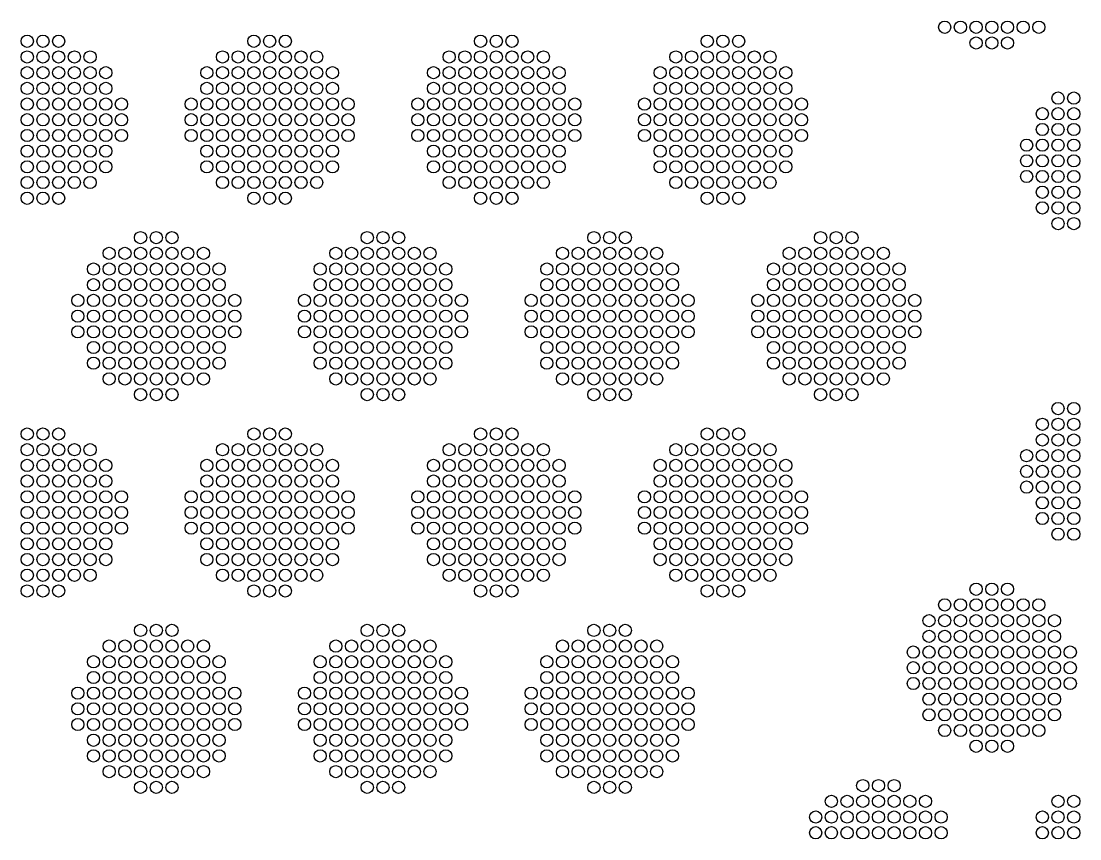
# Model space of a CAD drawing. Extents: x -49 to 54, y -38 to 38.
# Drawn here: x 22.41 to 28.49, y 23.71 to 28.4 of the extents above; entities that cross this region are included whole.
import ezdxf

# ---------------------------------------------------------------- set-up
doc = ezdxf.new("R2010")
doc.units = 0
doc.layers.add('LOWER_ELECTRODE', color=1, linetype='CONTINUOUS')

msp = doc.modelspace()

# ---------------------------------------------------------------- linework, layer by layer
at = {"layer": 'LOWER_ELECTRODE'}
for centre in [(27.7102, 28.3618), (27.8002, 28.3618), (27.8902, 28.3618), (27.9802, 28.3618), (28.0702, 28.3618), (28.1602, 28.3618), (28.2502, 28.3618), (22.4484, 28.2816), (22.5384, 28.2816), (22.6284, 28.2816), (23.7484, 28.2816), (23.8384, 28.2816), (23.9284, 28.2816), (25.0484, 28.2816), (25.1384, 28.2816), (25.2284, 28.2816), (26.3484, 28.2816), (26.4384, 28.2816), (26.5284, 28.2816), (27.8902, 28.2718), (27.9802, 28.2718), (28.0702, 28.2718), (22.4484, 28.1916), (22.5384, 28.1916), (22.6284, 28.1916), (22.7184, 28.1916), (22.8084, 28.1916), (23.5684, 28.1916), (23.6584, 28.1916), (23.7484, 28.1916), (23.8384, 28.1916), (23.9284, 28.1916), (24.0184, 28.1916), (24.1084, 28.1916), (24.8684, 28.1916), (24.9584, 28.1916), (25.0484, 28.1916), (25.1384, 28.1916), (25.2284, 28.1916), (25.3184, 28.1916), (25.4084, 28.1916), (26.1684, 28.1916), (26.2584, 28.1916), (26.3484, 28.1916), (26.4384, 28.1916), (26.5284, 28.1916), (26.6184, 28.1916), (26.7084, 28.1916), (22.4484, 28.1016), (22.5384, 28.1016), (22.6284, 28.1016), (22.7184, 28.1016), (22.8084, 28.1016), (22.8984, 28.1016), (23.4784, 28.1016), (23.5684, 28.1016), (23.6584, 28.1016), (23.7484, 28.1016), (23.8384, 28.1016), (23.9284, 28.1016), (24.0184, 28.1016), (24.1084, 28.1016), (24.1984, 28.1016), (24.7784, 28.1016), (24.8684, 28.1016), (24.9584, 28.1016), (25.0484, 28.1016), (25.1384, 28.1016), (25.2284, 28.1016), (25.3184, 28.1016), (25.4084, 28.1016), (25.4984, 28.1016), (26.0784, 28.1016), (26.1684, 28.1016), (26.2584, 28.1016), (26.3484, 28.1016), (26.4384, 28.1016), (26.5284, 28.1016), (26.6184, 28.1016), (26.7084, 28.1016), (26.7984, 28.1016), (22.4484, 28.0116), (22.5384, 28.0116), (22.6284, 28.0116), (22.7184, 28.0116), (22.8084, 28.0116), (22.8984, 28.0116), (23.4784, 28.0116), (23.5684, 28.0116), (23.6584, 28.0116), (23.7484, 28.0116), (23.8384, 28.0116), (23.9284, 28.0116), (24.0184, 28.0116), (24.1084, 28.0116), (24.1984, 28.0116), (24.7784, 28.0116), (24.8684, 28.0116), (24.9584, 28.0116), (25.0484, 28.0116), (25.1384, 28.0116), (25.2284, 28.0116), (25.3184, 28.0116), (25.4084, 28.0116), (25.4984, 28.0116), (26.0784, 28.0116), (26.1684, 28.0116), (26.2584, 28.0116), (26.3484, 28.0116), (26.4384, 28.0116), (26.5284, 28.0116), (26.6184, 28.0116), (26.7084, 28.0116), (26.7984, 28.0116), (22.4484, 27.9216), (22.5384, 27.9216), (22.6284, 27.9216), (22.7184, 27.9216), (22.8084, 27.9216), (22.8984, 27.9216), (22.9884, 27.9216), (23.3884, 27.9216), (23.4784, 27.9216), (23.5684, 27.9216), (23.6584, 27.9216), (23.7484, 27.9216), (23.8384, 27.9216), (23.9284, 27.9216), (24.0184, 27.9216), (24.1084, 27.9216), (24.1984, 27.9216), (24.2884, 27.9216), (24.6884, 27.9216), (24.7784, 27.9216), (24.8684, 27.9216), (24.9584, 27.9216), (25.0484, 27.9216), (25.1384, 27.9216), (25.2284, 27.9216), (25.3184, 27.9216), (25.4084, 27.9216), (25.4984, 27.9216), (25.5884, 27.9216), (25.9884, 27.9216), (26.0784, 27.9216), (26.1684, 27.9216), (26.2584, 27.9216), (26.3484, 27.9216), (26.4384, 27.9216), (26.5284, 27.9216), (26.6184, 27.9216), (26.7084, 27.9216), (26.7984, 27.9216), (26.8884, 27.9216), (28.3602, 27.956), (28.4502, 27.956), (28.2702, 27.866), (28.3602, 27.866), (28.4502, 27.866), (22.4484, 27.8316), (22.5384, 27.8316), (22.6284, 27.8316), (22.7184, 27.8316), (22.8084, 27.8316), (22.8984, 27.8316), (22.9884, 27.8316), (23.3884, 27.8316), (23.4784, 27.8316), (23.5684, 27.8316), (23.6584, 27.8316), (23.7484, 27.8316), (23.8384, 27.8316), (23.9284, 27.8316), (24.0184, 27.8316), (24.1084, 27.8316), (24.1984, 27.8316), (24.2884, 27.8316), (24.6884, 27.8316), (24.7784, 27.8316), (24.8684, 27.8316), (24.9584, 27.8316), (25.0484, 27.8316), (25.1384, 27.8316), (25.2284, 27.8316), (25.3184, 27.8316), (25.4084, 27.8316), (25.4984, 27.8316), (25.5884, 27.8316), (25.9884, 27.8316), (26.0784, 27.8316), (26.1684, 27.8316), (26.2584, 27.8316), (26.3484, 27.8316), (26.4384, 27.8316), (26.5284, 27.8316), (26.6184, 27.8316), (26.7084, 27.8316), (26.7984, 27.8316), (26.8884, 27.8316), (28.2702, 27.776), (28.3602, 27.776), (28.4502, 27.776), (22.4484, 27.7416), (22.5384, 27.7416), (22.6284, 27.7416), (22.7184, 27.7416), (22.8084, 27.7416), (22.8984, 27.7416), (22.9884, 27.7416), (23.3884, 27.7416), (23.4784, 27.7416), (23.5684, 27.7416), (23.6584, 27.7416), (23.7484, 27.7416), (23.8384, 27.7416), (23.9284, 27.7416), (24.0184, 27.7416), (24.1084, 27.7416), (24.1984, 27.7416), (24.2884, 27.7416), (24.6884, 27.7416), (24.7784, 27.7416), (24.8684, 27.7416), (24.9584, 27.7416), (25.0484, 27.7416), (25.1384, 27.7416), (25.2284, 27.7416), (25.3184, 27.7416), (25.4084, 27.7416), (25.4984, 27.7416), (25.5884, 27.7416), (25.9884, 27.7416), (26.0784, 27.7416), (26.1684, 27.7416), (26.2584, 27.7416), (26.3484, 27.7416), (26.4384, 27.7416), (26.5284, 27.7416), (26.6184, 27.7416), (26.7084, 27.7416), (26.7984, 27.7416), (26.8884, 27.7416), (28.1802, 27.686), (28.2702, 27.686), (28.3602, 27.686), (28.4502, 27.686), (22.4484, 27.6516), (22.5384, 27.6516), (22.6284, 27.6516), (22.7184, 27.6516), (22.8084, 27.6516), (22.8984, 27.6516), (23.4784, 27.6516), (23.5684, 27.6516), (23.6584, 27.6516), (23.7484, 27.6516), (23.8384, 27.6516), (23.9284, 27.6516), (24.0184, 27.6516), (24.1084, 27.6516), (24.1984, 27.6516), (24.7784, 27.6516), (24.8684, 27.6516), (24.9584, 27.6516), (25.0484, 27.6516), (25.1384, 27.6516), (25.2284, 27.6516), (25.3184, 27.6516), (25.4084, 27.6516), (25.4984, 27.6516), (26.0784, 27.6516), (26.1684, 27.6516), (26.2584, 27.6516), (26.3484, 27.6516), (26.4384, 27.6516), (26.5284, 27.6516), (26.6184, 27.6516), (26.7084, 27.6516), (26.7984, 27.6516), (28.1802, 27.596), (28.2702, 27.596), (28.3602, 27.596), (28.4502, 27.596), (22.4484, 27.5616), (22.5384, 27.5616), (22.6284, 27.5616), (22.7184, 27.5616), (22.8084, 27.5616), (22.8984, 27.5616), (23.4784, 27.5616), (23.5684, 27.5616), (23.6584, 27.5616), (23.7484, 27.5616), (23.8384, 27.5616), (23.9284, 27.5616), (24.0184, 27.5616), (24.1084, 27.5616), (24.1984, 27.5616), (24.7784, 27.5616), (24.8684, 27.5616), (24.9584, 27.5616), (25.0484, 27.5616), (25.1384, 27.5616), (25.2284, 27.5616), (25.3184, 27.5616), (25.4084, 27.5616), (25.4984, 27.5616), (26.0784, 27.5616), (26.1684, 27.5616), (26.2584, 27.5616), (26.3484, 27.5616), (26.4384, 27.5616), (26.5284, 27.5616), (26.6184, 27.5616), (26.7084, 27.5616), (26.7984, 27.5616), (22.4484, 27.4716), (22.5384, 27.4716), (22.6284, 27.4716), (22.7184, 27.4716), (22.8084, 27.4716), (23.5684, 27.4716), (23.6584, 27.4716), (23.7484, 27.4716), (23.8384, 27.4716), (23.9284, 27.4716), (24.0184, 27.4716), (24.1084, 27.4716), (24.8684, 27.4716), (24.9584, 27.4716), (25.0484, 27.4716), (25.1384, 27.4716), (25.2284, 27.4716), (25.3184, 27.4716), (25.4084, 27.4716), (26.1684, 27.4716), (26.2584, 27.4716), (26.3484, 27.4716), (26.4384, 27.4716), (26.5284, 27.4716), (26.6184, 27.4716), (26.7084, 27.4716), (28.1802, 27.506), (28.2702, 27.506), (28.3602, 27.506), (28.4502, 27.506), (28.2702, 27.416), (28.3602, 27.416), (28.4502, 27.416), (22.4484, 27.3816), (22.5384, 27.3816), (22.6284, 27.3816), (23.7484, 27.3816), (23.8384, 27.3816), (23.9284, 27.3816), (25.0484, 27.3816), (25.1384, 27.3816), (25.2284, 27.3816), (26.3484, 27.3816), (26.4384, 27.3816), (26.5284, 27.3816), (28.2702, 27.326), (28.3602, 27.326), (28.4502, 27.326), (28.3602, 27.236), (28.4502, 27.236), (23.0984, 27.1558), (23.1884, 27.1558), (23.2784, 27.1558), (24.3984, 27.1558), (24.4884, 27.1558), (24.5784, 27.1558), (25.6984, 27.1558), (25.7884, 27.1558), (25.8784, 27.1558), (26.9984, 27.1558), (27.0884, 27.1558), (27.1784, 27.1558), (22.9184, 27.0658), (23.0084, 27.0658), (23.0984, 27.0658), (23.1884, 27.0658), (23.2784, 27.0658), (23.3684, 27.0658), (23.4584, 27.0658), (24.2184, 27.0658), (24.3084, 27.0658), (24.3984, 27.0658), (24.4884, 27.0658), (24.5784, 27.0658), (24.6684, 27.0658), (24.7584, 27.0658), (25.5184, 27.0658), (25.6084, 27.0658), (25.6984, 27.0658), (25.7884, 27.0658), (25.8784, 27.0658), (25.9684, 27.0658), (26.0584, 27.0658), (26.8184, 27.0658), (26.9084, 27.0658), (26.9984, 27.0658), (27.0884, 27.0658), (27.1784, 27.0658), (27.2684, 27.0658), (27.3584, 27.0658), (22.8284, 26.9758), (22.9184, 26.9758), (23.0084, 26.9758), (23.0984, 26.9758), (23.1884, 26.9758), (23.2784, 26.9758), (23.3684, 26.9758), (23.4584, 26.9758), (23.5484, 26.9758), (24.1284, 26.9758), (24.2184, 26.9758), (24.3084, 26.9758), (24.3984, 26.9758), (24.4884, 26.9758), (24.5784, 26.9758), (24.6684, 26.9758), (24.7584, 26.9758), (24.8484, 26.9758), (25.4284, 26.9758), (25.5184, 26.9758), (25.6084, 26.9758), (25.6984, 26.9758), (25.7884, 26.9758), (25.8784, 26.9758), (25.9684, 26.9758), (26.0584, 26.9758), (26.1484, 26.9758), (26.7284, 26.9758), (26.8184, 26.9758), (26.9084, 26.9758), (26.9984, 26.9758), (27.0884, 26.9758), (27.1784, 26.9758), (27.2684, 26.9758), (27.3584, 26.9758), (27.4484, 26.9758), (22.8284, 26.8858), (22.9184, 26.8858), (23.0084, 26.8858), (23.0984, 26.8858), (23.1884, 26.8858), (23.2784, 26.8858), (23.3684, 26.8858), (23.4584, 26.8858), (23.5484, 26.8858), (24.1284, 26.8858), (24.2184, 26.8858), (24.3084, 26.8858), (24.3984, 26.8858), (24.4884, 26.8858), (24.5784, 26.8858), (24.6684, 26.8858), (24.7584, 26.8858), (24.8484, 26.8858), (25.4284, 26.8858), (25.5184, 26.8858), (25.6084, 26.8858), (25.6984, 26.8858), (25.7884, 26.8858), (25.8784, 26.8858), (25.9684, 26.8858), (26.0584, 26.8858), (26.1484, 26.8858), (26.7284, 26.8858), (26.8184, 26.8858), (26.9084, 26.8858), (26.9984, 26.8858), (27.0884, 26.8858), (27.1784, 26.8858), (27.2684, 26.8858), (27.3584, 26.8858), (27.4484, 26.8858), (22.7384, 26.7958), (22.8284, 26.7958), (22.9184, 26.7958), (23.0084, 26.7958), (23.0984, 26.7958), (23.1884, 26.7958), (23.2784, 26.7958), (23.3684, 26.7958), (23.4584, 26.7958), (23.5484, 26.7958), (23.6384, 26.7958), (24.0384, 26.7958), (24.1284, 26.7958), (24.2184, 26.7958), (24.3084, 26.7958), (24.3984, 26.7958), (24.4884, 26.7958), (24.5784, 26.7958), (24.6684, 26.7958), (24.7584, 26.7958), (24.8484, 26.7958), (24.9384, 26.7958), (25.3384, 26.7958), (25.4284, 26.7958), (25.5184, 26.7958), (25.6084, 26.7958), (25.6984, 26.7958), (25.7884, 26.7958), (25.8784, 26.7958), (25.9684, 26.7958), (26.0584, 26.7958), (26.1484, 26.7958), (26.2384, 26.7958), (26.6384, 26.7958), (26.7284, 26.7958), (26.8184, 26.7958), (26.9084, 26.7958), (26.9984, 26.7958), (27.0884, 26.7958), (27.1784, 26.7958), (27.2684, 26.7958), (27.3584, 26.7958), (27.4484, 26.7958), (27.5384, 26.7958), (22.7384, 26.7058), (22.8284, 26.7058), (22.9184, 26.7058), (23.0084, 26.7058), (23.0984, 26.7058), (23.1884, 26.7058), (23.2784, 26.7058), (23.3684, 26.7058), (23.4584, 26.7058), (23.5484, 26.7058), (23.6384, 26.7058), (24.0384, 26.7058), (24.1284, 26.7058), (24.2184, 26.7058), (24.3084, 26.7058), (24.3984, 26.7058), (24.4884, 26.7058), (24.5784, 26.7058), (24.6684, 26.7058), (24.7584, 26.7058), (24.8484, 26.7058), (24.9384, 26.7058), (25.3384, 26.7058), (25.4284, 26.7058), (25.5184, 26.7058), (25.6084, 26.7058), (25.6984, 26.7058), (25.7884, 26.7058), (25.8784, 26.7058), (25.9684, 26.7058), (26.0584, 26.7058), (26.1484, 26.7058), (26.2384, 26.7058), (26.6384, 26.7058), (26.7284, 26.7058), (26.8184, 26.7058), (26.9084, 26.7058), (26.9984, 26.7058), (27.0884, 26.7058), (27.1784, 26.7058), (27.2684, 26.7058), (27.3584, 26.7058), (27.4484, 26.7058), (27.5384, 26.7058), (22.7384, 26.6158), (22.8284, 26.6158), (22.9184, 26.6158), (23.0084, 26.6158), (23.0984, 26.6158), (23.1884, 26.6158), (23.2784, 26.6158), (23.3684, 26.6158), (23.4584, 26.6158), (23.5484, 26.6158), (23.6384, 26.6158), (24.0384, 26.6158), (24.1284, 26.6158), (24.2184, 26.6158), (24.3084, 26.6158), (24.3984, 26.6158), (24.4884, 26.6158), (24.5784, 26.6158), (24.6684, 26.6158), (24.7584, 26.6158), (24.8484, 26.6158), (24.9384, 26.6158), (25.3384, 26.6158), (25.4284, 26.6158), (25.5184, 26.6158), (25.6084, 26.6158), (25.6984, 26.6158), (25.7884, 26.6158), (25.8784, 26.6158), (25.9684, 26.6158), (26.0584, 26.6158), (26.1484, 26.6158), (26.2384, 26.6158), (26.6384, 26.6158), (26.7284, 26.6158), (26.8184, 26.6158), (26.9084, 26.6158), (26.9984, 26.6158), (27.0884, 26.6158), (27.1784, 26.6158), (27.2684, 26.6158), (27.3584, 26.6158), (27.4484, 26.6158), (27.5384, 26.6158), (22.8284, 26.5258), (22.9184, 26.5258), (23.0084, 26.5258), (23.0984, 26.5258), (23.1884, 26.5258), (23.2784, 26.5258), (23.3684, 26.5258), (23.4584, 26.5258), (23.5484, 26.5258), (24.1284, 26.5258), (24.2184, 26.5258), (24.3084, 26.5258), (24.3984, 26.5258), (24.4884, 26.5258), (24.5784, 26.5258), (24.6684, 26.5258), (24.7584, 26.5258), (24.8484, 26.5258), (25.4284, 26.5258), (25.5184, 26.5258), (25.6084, 26.5258), (25.6984, 26.5258), (25.7884, 26.5258), (25.8784, 26.5258), (25.9684, 26.5258), (26.0584, 26.5258), (26.1484, 26.5258), (26.7284, 26.5258), (26.8184, 26.5258), (26.9084, 26.5258), (26.9984, 26.5258), (27.0884, 26.5258), (27.1784, 26.5258), (27.2684, 26.5258), (27.3584, 26.5258), (27.4484, 26.5258), (22.8284, 26.4358), (22.9184, 26.4358), (23.0084, 26.4358), (23.0984, 26.4358), (23.1884, 26.4358), (23.2784, 26.4358), (23.3684, 26.4358), (23.4584, 26.4358), (23.5484, 26.4358), (24.1284, 26.4358), (24.2184, 26.4358), (24.3084, 26.4358), (24.3984, 26.4358), (24.4884, 26.4358), (24.5784, 26.4358), (24.6684, 26.4358), (24.7584, 26.4358), (24.8484, 26.4358), (25.4284, 26.4358), (25.5184, 26.4358), (25.6084, 26.4358), (25.6984, 26.4358), (25.7884, 26.4358), (25.8784, 26.4358), (25.9684, 26.4358), (26.0584, 26.4358), (26.1484, 26.4358), (26.7284, 26.4358), (26.8184, 26.4358), (26.9084, 26.4358), (26.9984, 26.4358), (27.0884, 26.4358), (27.1784, 26.4358), (27.2684, 26.4358), (27.3584, 26.4358), (27.4484, 26.4358), (22.9184, 26.3458), (23.0084, 26.3458), (23.0984, 26.3458), (23.1884, 26.3458), (23.2784, 26.3458), (23.3684, 26.3458), (23.4584, 26.3458), (24.2184, 26.3458), (24.3084, 26.3458), (24.3984, 26.3458), (24.4884, 26.3458), (24.5784, 26.3458), (24.6684, 26.3458), (24.7584, 26.3458), (25.5184, 26.3458), (25.6084, 26.3458), (25.6984, 26.3458), (25.7884, 26.3458), (25.8784, 26.3458), (25.9684, 26.3458), (26.0584, 26.3458), (26.8184, 26.3458), (26.9084, 26.3458), (26.9984, 26.3458), (27.0884, 26.3458), (27.1784, 26.3458), (27.2684, 26.3458), (27.3584, 26.3458), (23.0984, 26.2558), (23.1884, 26.2558), (23.2784, 26.2558), (24.3984, 26.2558), (24.4884, 26.2558), (24.5784, 26.2558), (25.6984, 26.2558), (25.7884, 26.2558), (25.8784, 26.2558), (26.9984, 26.2558), (27.0884, 26.2558), (27.1784, 26.2558), (28.3602, 26.1756), (28.4502, 26.1756), (28.2702, 26.0856), (28.3602, 26.0856), (28.4502, 26.0856), (22.4484, 26.03), (22.5384, 26.03), (22.6284, 26.03), (23.7484, 26.03), (23.8384, 26.03), (23.9284, 26.03), (25.0484, 26.03), (25.1384, 26.03), (25.2284, 26.03), (26.3484, 26.03), (26.4384, 26.03), (26.5284, 26.03), (28.2702, 25.9956), (28.3602, 25.9956), (28.4502, 25.9956), (22.4484, 25.94), (22.5384, 25.94), (22.6284, 25.94), (22.7184, 25.94), (22.8084, 25.94), (23.5684, 25.94), (23.6584, 25.94), (23.7484, 25.94), (23.8384, 25.94), (23.9284, 25.94), (24.0184, 25.94), (24.1084, 25.94), (24.8684, 25.94), (24.9584, 25.94), (25.0484, 25.94), (25.1384, 25.94), (25.2284, 25.94), (25.3184, 25.94), (25.4084, 25.94), (26.1684, 25.94), (26.2584, 25.94), (26.3484, 25.94), (26.4384, 25.94), (26.5284, 25.94), (26.6184, 25.94), (26.7084, 25.94), (28.1802, 25.9056), (28.2702, 25.9056), (28.3602, 25.9056), (28.4502, 25.9056), (22.4484, 25.85), (22.5384, 25.85), (22.6284, 25.85), (22.7184, 25.85), (22.8084, 25.85), (22.8984, 25.85), (23.4784, 25.85), (23.5684, 25.85), (23.6584, 25.85), (23.7484, 25.85), (23.8384, 25.85), (23.9284, 25.85), (24.0184, 25.85), (24.1084, 25.85), (24.1984, 25.85), (24.7784, 25.85), (24.8684, 25.85), (24.9584, 25.85), (25.0484, 25.85), (25.1384, 25.85), (25.2284, 25.85), (25.3184, 25.85), (25.4084, 25.85), (25.4984, 25.85), (26.0784, 25.85), (26.1684, 25.85), (26.2584, 25.85), (26.3484, 25.85), (26.4384, 25.85), (26.5284, 25.85), (26.6184, 25.85), (26.7084, 25.85), (26.7984, 25.85), (28.1802, 25.8156), (28.2702, 25.8156), (28.3602, 25.8156), (28.4502, 25.8156), (22.4484, 25.76), (22.5384, 25.76), (22.6284, 25.76), (22.7184, 25.76), (22.8084, 25.76), (22.8984, 25.76), (23.4784, 25.76), (23.5684, 25.76), (23.6584, 25.76), (23.7484, 25.76), (23.8384, 25.76), (23.9284, 25.76), (24.0184, 25.76), (24.1084, 25.76), (24.1984, 25.76), (24.7784, 25.76), (24.8684, 25.76), (24.9584, 25.76), (25.0484, 25.76), (25.1384, 25.76), (25.2284, 25.76), (25.3184, 25.76), (25.4084, 25.76), (25.4984, 25.76), (26.0784, 25.76), (26.1684, 25.76), (26.2584, 25.76), (26.3484, 25.76), (26.4384, 25.76), (26.5284, 25.76), (26.6184, 25.76), (26.7084, 25.76), (26.7984, 25.76), (28.1802, 25.7256), (28.2702, 25.7256), (28.3602, 25.7256), (28.4502, 25.7256), (22.4484, 25.67), (22.5384, 25.67), (22.6284, 25.67), (22.7184, 25.67), (22.8084, 25.67), (22.8984, 25.67), (22.9884, 25.67), (23.3884, 25.67), (23.4784, 25.67), (23.5684, 25.67), (23.6584, 25.67), (23.7484, 25.67), (23.8384, 25.67), (23.9284, 25.67), (24.0184, 25.67), (24.1084, 25.67), (24.1984, 25.67), (24.2884, 25.67), (24.6884, 25.67), (24.7784, 25.67), (24.8684, 25.67), (24.9584, 25.67), (25.0484, 25.67), (25.1384, 25.67), (25.2284, 25.67), (25.3184, 25.67), (25.4084, 25.67), (25.4984, 25.67), (25.5884, 25.67), (25.9884, 25.67), (26.0784, 25.67), (26.1684, 25.67), (26.2584, 25.67), (26.3484, 25.67), (26.4384, 25.67), (26.5284, 25.67), (26.6184, 25.67), (26.7084, 25.67), (26.7984, 25.67), (26.8884, 25.67), (28.2702, 25.6356), (28.3602, 25.6356), (28.4502, 25.6356), (22.4484, 25.58), (22.5384, 25.58), (22.6284, 25.58), (22.7184, 25.58), (22.8084, 25.58), (22.8984, 25.58), (22.9884, 25.58), (23.3884, 25.58), (23.4784, 25.58), (23.5684, 25.58), (23.6584, 25.58), (23.7484, 25.58), (23.8384, 25.58), (23.9284, 25.58), (24.0184, 25.58), (24.1084, 25.58), (24.1984, 25.58), (24.2884, 25.58), (24.6884, 25.58), (24.7784, 25.58), (24.8684, 25.58), (24.9584, 25.58), (25.0484, 25.58), (25.1384, 25.58), (25.2284, 25.58), (25.3184, 25.58), (25.4084, 25.58), (25.4984, 25.58), (25.5884, 25.58), (25.9884, 25.58), (26.0784, 25.58), (26.1684, 25.58), (26.2584, 25.58), (26.3484, 25.58), (26.4384, 25.58), (26.5284, 25.58), (26.6184, 25.58), (26.7084, 25.58), (26.7984, 25.58), (26.8884, 25.58), (28.2702, 25.5456), (28.3602, 25.5456), (28.4502, 25.5456), (22.4484, 25.49), (22.5384, 25.49), (22.6284, 25.49), (22.7184, 25.49), (22.8084, 25.49), (22.8984, 25.49), (22.9884, 25.49), (23.3884, 25.49), (23.4784, 25.49), (23.5684, 25.49), (23.6584, 25.49), (23.7484, 25.49), (23.8384, 25.49), (23.9284, 25.49), (24.0184, 25.49), (24.1084, 25.49), (24.1984, 25.49), (24.2884, 25.49), (24.6884, 25.49), (24.7784, 25.49), (24.8684, 25.49), (24.9584, 25.49), (25.0484, 25.49), (25.1384, 25.49), (25.2284, 25.49), (25.3184, 25.49), (25.4084, 25.49), (25.4984, 25.49), (25.5884, 25.49), (25.9884, 25.49), (26.0784, 25.49), (26.1684, 25.49), (26.2584, 25.49), (26.3484, 25.49), (26.4384, 25.49), (26.5284, 25.49), (26.6184, 25.49), (26.7084, 25.49), (26.7984, 25.49), (26.8884, 25.49), (28.3602, 25.4556), (28.4502, 25.4556), (22.4484, 25.4), (22.5384, 25.4), (22.6284, 25.4), (22.7184, 25.4), (22.8084, 25.4), (22.8984, 25.4), (23.4784, 25.4), (23.5684, 25.4), (23.6584, 25.4), (23.7484, 25.4), (23.8384, 25.4), (23.9284, 25.4), (24.0184, 25.4), (24.1084, 25.4), (24.1984, 25.4), (24.7784, 25.4), (24.8684, 25.4), (24.9584, 25.4), (25.0484, 25.4), (25.1384, 25.4), (25.2284, 25.4), (25.3184, 25.4), (25.4084, 25.4), (25.4984, 25.4), (26.0784, 25.4), (26.1684, 25.4), (26.2584, 25.4), (26.3484, 25.4), (26.4384, 25.4), (26.5284, 25.4), (26.6184, 25.4), (26.7084, 25.4), (26.7984, 25.4), (22.4484, 25.31), (22.5384, 25.31), (22.6284, 25.31), (22.7184, 25.31), (22.8084, 25.31), (22.8984, 25.31), (23.4784, 25.31), (23.5684, 25.31), (23.6584, 25.31), (23.7484, 25.31), (23.8384, 25.31), (23.9284, 25.31), (24.0184, 25.31), (24.1084, 25.31), (24.1984, 25.31), (24.7784, 25.31), (24.8684, 25.31), (24.9584, 25.31), (25.0484, 25.31), (25.1384, 25.31), (25.2284, 25.31), (25.3184, 25.31), (25.4084, 25.31), (25.4984, 25.31), (26.0784, 25.31), (26.1684, 25.31), (26.2584, 25.31), (26.3484, 25.31), (26.4384, 25.31), (26.5284, 25.31), (26.6184, 25.31), (26.7084, 25.31), (26.7984, 25.31), (22.4484, 25.22), (22.5384, 25.22), (22.6284, 25.22), (22.7184, 25.22), (22.8084, 25.22), (23.5684, 25.22), (23.6584, 25.22), (23.7484, 25.22), (23.8384, 25.22), (23.9284, 25.22), (24.0184, 25.22), (24.1084, 25.22), (24.8684, 25.22), (24.9584, 25.22), (25.0484, 25.22), (25.1384, 25.22), (25.2284, 25.22), (25.3184, 25.22), (25.4084, 25.22), (26.1684, 25.22), (26.2584, 25.22), (26.3484, 25.22), (26.4384, 25.22), (26.5284, 25.22), (26.6184, 25.22), (26.7084, 25.22), (22.4484, 25.13), (22.5384, 25.13), (22.6284, 25.13), (23.7484, 25.13), (23.8384, 25.13), (23.9284, 25.13), (25.0484, 25.13), (25.1384, 25.13), (25.2284, 25.13), (26.3484, 25.13), (26.4384, 25.13), (26.5284, 25.13), (27.8902, 25.1398), (27.9802, 25.1398), (28.0702, 25.1398), (27.7102, 25.0498), (27.8002, 25.0498), (27.8902, 25.0498), (27.9802, 25.0498), (28.0702, 25.0498), (28.1602, 25.0498), (28.2502, 25.0498), (27.6202, 24.9598), (27.7102, 24.9598), (27.8002, 24.9598), (27.8902, 24.9598), (27.9802, 24.9598), (28.0702, 24.9598), (28.1602, 24.9598), (28.2502, 24.9598), (28.3402, 24.9598), (23.0984, 24.9041), (23.1884, 24.9041), (23.2784, 24.9041), (24.3984, 24.9041), (24.4884, 24.9041), (24.5784, 24.9041), (25.6984, 24.9041), (25.7884, 24.9041), (25.8784, 24.9041), (27.6202, 24.8698), (27.7102, 24.8698), (27.8002, 24.8698), (27.8902, 24.8698), (27.9802, 24.8698), (28.0702, 24.8698), (28.1602, 24.8698), (28.2502, 24.8698), (28.3402, 24.8698), (22.9184, 24.8141), (23.0084, 24.8141), (23.0984, 24.8141), (23.1884, 24.8141), (23.2784, 24.8141), (23.3684, 24.8141), (23.4584, 24.8141), (24.2184, 24.8141), (24.3084, 24.8141), (24.3984, 24.8141), (24.4884, 24.8141), (24.5784, 24.8141), (24.6684, 24.8141), (24.7584, 24.8141), (25.5184, 24.8141), (25.6084, 24.8141), (25.6984, 24.8141), (25.7884, 24.8141), (25.8784, 24.8141), (25.9684, 24.8141), (26.0584, 24.8141), (27.5302, 24.7798), (27.6202, 24.7798), (27.7102, 24.7798), (27.8002, 24.7798), (27.8902, 24.7798), (27.9802, 24.7798), (28.0702, 24.7798), (28.1602, 24.7798), (28.2502, 24.7798), (28.3402, 24.7798), (28.4302, 24.7798), (22.8284, 24.7241), (22.9184, 24.7241), (23.0084, 24.7241), (23.0984, 24.7241), (23.1884, 24.7241), (23.2784, 24.7241), (23.3684, 24.7241), (23.4584, 24.7241), (23.5484, 24.7241), (24.1284, 24.7241), (24.2184, 24.7241), (24.3084, 24.7241), (24.3984, 24.7241), (24.4884, 24.7241), (24.5784, 24.7241), (24.6684, 24.7241), (24.7584, 24.7241), (24.8484, 24.7241), (25.4284, 24.7241), (25.5184, 24.7241), (25.6084, 24.7241), (25.6984, 24.7241), (25.7884, 24.7241), (25.8784, 24.7241), (25.9684, 24.7241), (26.0584, 24.7241), (26.1484, 24.7241), (27.5302, 24.6898), (27.6202, 24.6898), (27.7102, 24.6898), (27.8002, 24.6898), (27.8902, 24.6898), (27.9802, 24.6898), (28.0702, 24.6898), (28.1602, 24.6898), (28.2502, 24.6898), (28.3402, 24.6898), (28.4302, 24.6898), (22.8284, 24.6341), (22.9184, 24.6341), (23.0084, 24.6341), (23.0984, 24.6341), (23.1884, 24.6341), (23.2784, 24.6341), (23.3684, 24.6341), (23.4584, 24.6341), (23.5484, 24.6341), (24.1284, 24.6341), (24.2184, 24.6341), (24.3084, 24.6341), (24.3984, 24.6341), (24.4884, 24.6341), (24.5784, 24.6341), (24.6684, 24.6341), (24.7584, 24.6341), (24.8484, 24.6341), (25.4284, 24.6341), (25.5184, 24.6341), (25.6084, 24.6341), (25.6984, 24.6341), (25.7884, 24.6341), (25.8784, 24.6341), (25.9684, 24.6341), (26.0584, 24.6341), (26.1484, 24.6341), (27.5302, 24.5998), (27.6202, 24.5998), (27.7102, 24.5998), (27.8002, 24.5998), (27.8902, 24.5998), (27.9802, 24.5998), (28.0702, 24.5998), (28.1602, 24.5998), (28.2502, 24.5998), (28.3402, 24.5998), (28.4302, 24.5998), (22.7384, 24.5441), (22.8284, 24.5441), (22.9184, 24.5441), (23.0084, 24.5441), (23.0984, 24.5441), (23.1884, 24.5441), (23.2784, 24.5441), (23.3684, 24.5441), (23.4584, 24.5441), (23.5484, 24.5441), (23.6384, 24.5441), (24.0384, 24.5441), (24.1284, 24.5441), (24.2184, 24.5441), (24.3084, 24.5441), (24.3984, 24.5441), (24.4884, 24.5441), (24.5784, 24.5441), (24.6684, 24.5441), (24.7584, 24.5441), (24.8484, 24.5441), (24.9384, 24.5441), (25.3384, 24.5441), (25.4284, 24.5441), (25.5184, 24.5441), (25.6084, 24.5441), (25.6984, 24.5441), (25.7884, 24.5441), (25.8784, 24.5441), (25.9684, 24.5441), (26.0584, 24.5441), (26.1484, 24.5441), (26.2384, 24.5441), (27.6202, 24.5098), (27.7102, 24.5098), (27.8002, 24.5098), (27.8902, 24.5098), (27.9802, 24.5098), (28.0702, 24.5098), (28.1602, 24.5098), (28.2502, 24.5098), (28.3402, 24.5098), (22.7384, 24.4541), (22.8284, 24.4541), (22.9184, 24.4541), (23.0084, 24.4541), (23.0984, 24.4541), (23.1884, 24.4541), (23.2784, 24.4541), (23.3684, 24.4541), (23.4584, 24.4541), (23.5484, 24.4541), (23.6384, 24.4541), (24.0384, 24.4541), (24.1284, 24.4541), (24.2184, 24.4541), (24.3084, 24.4541), (24.3984, 24.4541), (24.4884, 24.4541), (24.5784, 24.4541), (24.6684, 24.4541), (24.7584, 24.4541), (24.8484, 24.4541), (24.9384, 24.4541), (25.3384, 24.4541), (25.4284, 24.4541), (25.5184, 24.4541), (25.6084, 24.4541), (25.6984, 24.4541), (25.7884, 24.4541), (25.8784, 24.4541), (25.9684, 24.4541), (26.0584, 24.4541), (26.1484, 24.4541), (26.2384, 24.4541), (27.6202, 24.4198), (27.7102, 24.4198), (27.8002, 24.4198), (27.8902, 24.4198), (27.9802, 24.4198), (28.0702, 24.4198), (28.1602, 24.4198), (28.2502, 24.4198), (28.3402, 24.4198), (22.7384, 24.3641), (22.8284, 24.3641), (22.9184, 24.3641), (23.0084, 24.3641), (23.0984, 24.3641), (23.1884, 24.3641), (23.2784, 24.3641), (23.3684, 24.3641), (23.4584, 24.3641), (23.5484, 24.3641), (23.6384, 24.3641), (24.0384, 24.3641), (24.1284, 24.3641), (24.2184, 24.3641), (24.3084, 24.3641), (24.3984, 24.3641), (24.4884, 24.3641), (24.5784, 24.3641), (24.6684, 24.3641), (24.7584, 24.3641), (24.8484, 24.3641), (24.9384, 24.3641), (25.3384, 24.3641), (25.4284, 24.3641), (25.5184, 24.3641), (25.6084, 24.3641), (25.6984, 24.3641), (25.7884, 24.3641), (25.8784, 24.3641), (25.9684, 24.3641), (26.0584, 24.3641), (26.1484, 24.3641), (26.2384, 24.3641), (27.7102, 24.3298), (27.8002, 24.3298), (27.8902, 24.3298), (27.9802, 24.3298), (28.0702, 24.3298), (28.1602, 24.3298), (28.2502, 24.3298), (22.8284, 24.2741), (22.9184, 24.2741), (23.0084, 24.2741), (23.0984, 24.2741), (23.1884, 24.2741), (23.2784, 24.2741), (23.3684, 24.2741), (23.4584, 24.2741), (23.5484, 24.2741), (24.1284, 24.2741), (24.2184, 24.2741), (24.3084, 24.2741), (24.3984, 24.2741), (24.4884, 24.2741), (24.5784, 24.2741), (24.6684, 24.2741), (24.7584, 24.2741), (24.8484, 24.2741), (25.4284, 24.2741), (25.5184, 24.2741), (25.6084, 24.2741), (25.6984, 24.2741), (25.7884, 24.2741), (25.8784, 24.2741), (25.9684, 24.2741), (26.0584, 24.2741), (26.1484, 24.2741), (27.8902, 24.2398), (27.9802, 24.2398), (28.0702, 24.2398), (22.8284, 24.1841), (22.9184, 24.1841), (23.0084, 24.1841), (23.0984, 24.1841), (23.1884, 24.1841), (23.2784, 24.1841), (23.3684, 24.1841), (23.4584, 24.1841), (23.5484, 24.1841), (24.1284, 24.1841), (24.2184, 24.1841), (24.3084, 24.1841), (24.3984, 24.1841), (24.4884, 24.1841), (24.5784, 24.1841), (24.6684, 24.1841), (24.7584, 24.1841), (24.8484, 24.1841), (25.4284, 24.1841), (25.5184, 24.1841), (25.6084, 24.1841), (25.6984, 24.1841), (25.7884, 24.1841), (25.8784, 24.1841), (25.9684, 24.1841), (26.0584, 24.1841), (26.1484, 24.1841), (22.9184, 24.0941), (23.0084, 24.0941), (23.0984, 24.0941), (23.1884, 24.0941), (23.2784, 24.0941), (23.3684, 24.0941), (23.4584, 24.0941), (24.2184, 24.0941), (24.3084, 24.0941), (24.3984, 24.0941), (24.4884, 24.0941), (24.5784, 24.0941), (24.6684, 24.0941), (24.7584, 24.0941), (25.5184, 24.0941), (25.6084, 24.0941), (25.6984, 24.0941), (25.7884, 24.0941), (25.8784, 24.0941), (25.9684, 24.0941), (26.0584, 24.0941), (27.2402, 24.0139), (27.3302, 24.0139), (27.4202, 24.0139), (23.0984, 24.0041), (23.1884, 24.0041), (23.2784, 24.0041), (24.3984, 24.0041), (24.4884, 24.0041), (24.5784, 24.0041), (25.6984, 24.0041), (25.7884, 24.0041), (25.8784, 24.0041), (27.0602, 23.9239), (27.1502, 23.9239), (27.2402, 23.9239), (27.3302, 23.9239), (27.4202, 23.9239), (27.5102, 23.9239), (27.6002, 23.9239), (28.3602, 23.9239), (28.4502, 23.9239), (26.9702, 23.8339), (27.0602, 23.8339), (27.1502, 23.8339), (27.2402, 23.8339), (27.3302, 23.8339), (27.4202, 23.8339), (27.5102, 23.8339), (27.6002, 23.8339), (27.6902, 23.8339), (28.2702, 23.8339), (28.3602, 23.8339), (28.4502, 23.8339), (26.9702, 23.7439), (27.0602, 23.7439), (27.1502, 23.7439), (27.2402, 23.7439), (27.3302, 23.7439), (27.4202, 23.7439), (27.5102, 23.7439), (27.6002, 23.7439), (27.6902, 23.7439), (28.2702, 23.7439), (28.3602, 23.7439), (28.4502, 23.7439)]:
    msp.add_circle(centre, 0.035, dxfattribs=at)

doc.saveas('drawing.dxf')
